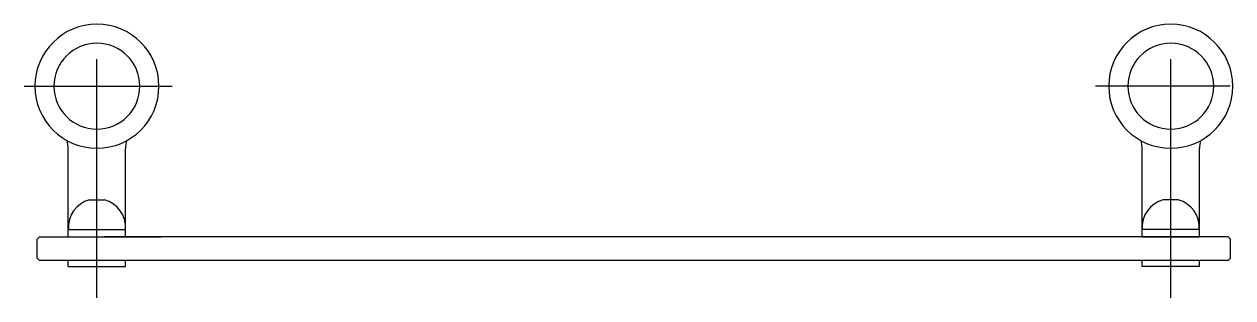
# Model space of a CAD drawing. Extents: x -1.128 to -0.621, y 308.028 to 308.143.
import ezdxf

# ---------------------------------------------------------------- set-up
doc = ezdxf.new("R2010")
doc.units = 0
doc.header["$LTSCALE"] = 0.2
doc.header["$MEASUREMENT"] = 0
doc.linetypes.add('AXES', pattern=[0.54, 0.3, -0.08, 0.08, -0.08])
doc.linetypes.add('CONTINU', pattern=[0])
doc.layers.get('0').update_dxf_attribs({"linetype": 'CONTINUOUS'})
doc.layers.add('DECA_EIXOS', color=5, linetype='AXES')

msp = doc.modelspace()

# ---------------------------------------------------------------- linework, layer by layer
at = {"linetype": 'CONTINU'}
for points in [[(-1.09737, 308.14284, 1), (-1.09737, 308.09084)], [(-1.09737, 308.09084, 1), (-1.09737, 308.14284)], [(-0.64737, 308.14284, 1), (-0.64737, 308.09084)], [(-0.64737, 308.09084, 1), (-0.64737, 308.14284)], [(-1.09737, 308.13484, 1), (-1.09737, 308.09884)], [(-1.09737, 308.09884, 1), (-1.09737, 308.13484)], [(-0.64737, 308.13484, 1), (-0.64737, 308.09884)], [(-0.64737, 308.09884, 1), (-0.64737, 308.13484)], [(-1.10937, 308.09069, 0.070787), (-1.10985, 308.09403)], [(-1.0849, 308.09403, 0.070788), (-1.08537, 308.09069)], [(-0.65937, 308.09069, 0.070788), (-0.65985, 308.09403)], [(-0.6349, 308.09403, 0.070788), (-0.63537, 308.09069)], [(-1.10052, 308.06924, 0.357459), (-1.10934, 308.05684)], [(-1.08541, 308.05684, 0.357458), (-1.09422, 308.06924)], [(-0.65052, 308.06924, 0.357459), (-0.65934, 308.05684)], [(-0.63541, 308.05684, 0.357459), (-0.64422, 308.06924)]]:
    msp.add_lwpolyline(points, format="xyb", dxfattribs=at)
for points in [[(-1.10937, 308.05374), (-1.10937, 308.09069)], [(-1.08537, 308.05374), (-1.08537, 308.09069)], [(-0.65937, 308.05374), (-0.65937, 308.09069)], [(-0.63537, 308.05374), (-0.63537, 308.09069)], [(-1.10052, 308.06924), (-1.09422, 308.06924)], [(-0.64422, 308.06924), (-0.65052, 308.06924)], [(-1.10934, 308.05684), (-1.08541, 308.05684)], [(-0.63541, 308.05684), (-0.65934, 308.05684)], [(-1.12237, 308.05274), (-1.12137, 308.05374)], [(-1.12237, 308.04474), (-1.12237, 308.05274)], [(-1.12137, 308.05374), (-1.07037, 308.05374)], [(-0.67437, 308.05374), (-1.09437, 308.05374)], [(-0.62337, 308.05374), (-0.67437, 308.05374)], [(-0.65937, 308.05374), (-0.63537, 308.05374)], [(-0.62237, 308.05274), (-0.62337, 308.05374)], [(-0.62237, 308.04474), (-0.62237, 308.05274)], [(-1.12237, 308.04474), (-1.12137, 308.04374)], [(-0.62237, 308.04474), (-0.62337, 308.04374)], [(-0.62337, 308.04374), (-1.12137, 308.04374)], [(-1.10937, 308.04124), (-1.10937, 308.04374)], [(-1.10937, 308.04124), (-1.08537, 308.04124)], [(-1.08537, 308.04124), (-1.08537, 308.04374)], [(-0.65937, 308.04124), (-0.65937, 308.04374)], [(-0.63537, 308.04124), (-0.65937, 308.04124)], [(-0.63537, 308.04124), (-0.63537, 308.04374)]]:
    msp.add_lwpolyline(points, dxfattribs=at)
at = {"layer": 'DECA_EIXOS'}
for points in [[(-1.09737, 308.02814), (-1.09737, 308.14185)], [(-0.64737, 308.02814), (-0.64737, 308.14185)], [(-1.12785, 308.11684), (-1.0659, 308.11684)], [(-0.62243, 308.11684), (-0.67885, 308.11684)]]:
    msp.add_lwpolyline(points, dxfattribs=at)

doc.saveas('drawing.dxf')
